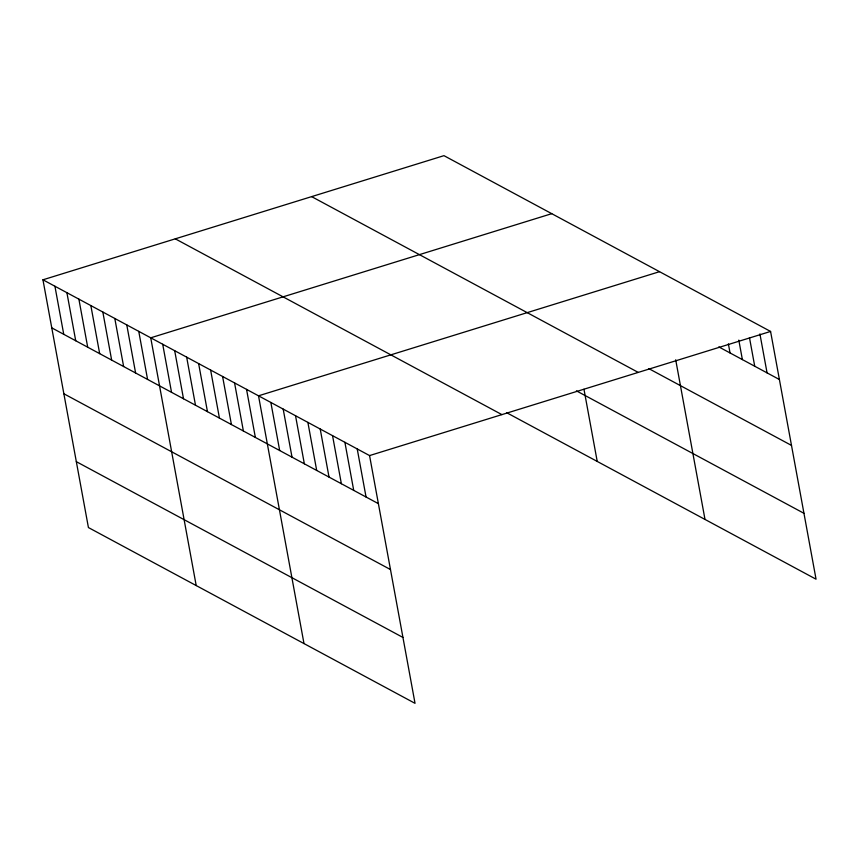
<?xml version="1.0" encoding="UTF-8"?>
<svg xmlns="http://www.w3.org/2000/svg" width="859" height="859" viewBox="0 0 859 859"><rect width="100%" height="100%" fill="white"/><g stroke="black" fill="none" stroke-linecap="round" stroke-linejoin="round"><path stroke-width="1.29" d="M42.95 279.798L369.563 455.581L415.037 703.338L88.423 527.555L42.95 279.798L443.963 155.662L770.577 331.445L816.05 579.202L506.853 412.792M551.746 213.676L150.733 337.812L196.206 585.559M659.529 271.68L258.516 395.816L303.989 643.563M369.563 455.581L770.577 331.445M718.833 346.918L779.403 379.517M648.878 368.651L791.493 445.413M311.634 196.625L638.248 372.409M576.41 390.845L803.96 513.306M175.29 238.834L501.903 414.618M51.776 327.87L378.389 503.653M63.867 393.766L390.48 569.549M76.322 461.659L402.946 637.442M759.914 333.904L767.066 372.881M749.477 337.651L754.728 366.235M738.804 340.11L742.38 359.599M728.378 343.858L730.043 352.952M675.7 359.803L705.003 519.437M583.97 389.245L597.22 461.423M357.226 448.946L366.052 497.007M344.888 442.299L353.715 490.371M332.551 435.663L341.367 483.724M320.214 429.017L329.029 477.089M307.876 422.381L316.692 470.442M295.528 415.735L304.354 463.806M283.191 409.099L292.017 457.171M270.853 402.452L279.68 450.524M246.544 389.374L255.359 437.435M234.561 382.921L243.387 430.993M222.588 376.478L231.415 424.55M210.616 370.036L219.432 418.108M198.633 363.593L207.459 411.654M186.661 357.14L195.487 405.212M174.688 350.697L183.504 398.769M162.705 344.255L171.532 392.316M138.761 331.359L147.576 379.431M126.778 324.917L135.604 372.989M114.805 318.474L123.632 366.535M102.833 312.032L111.649 360.093M90.85 305.579L99.676 353.65M78.878 299.136L87.704 347.208M66.905 292.694L75.721 340.755M54.922 286.24L63.749 334.312"/></g></svg>
